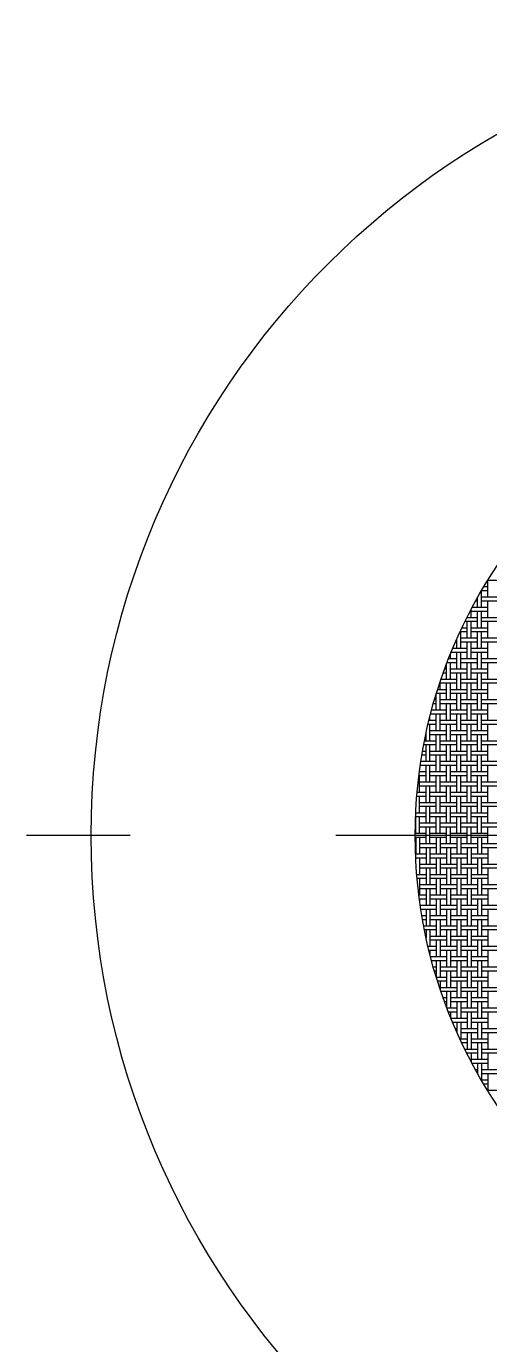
# Model space of a CAD drawing. Extents: x 0.5 to 85.8, y 0 to 73.
# Drawn here: x 6.92 to 21.22, y 30.3 to 71.03 of the extents above; entities that cross this region are included whole.
import ezdxf

# ---------------------------------------------------------------- set-up
doc = ezdxf.new("R2010")
doc.units = 0
doc.linetypes.add('CENTER', pattern=[50.8, 31.75, -6.35, 6.35, -6.35])
doc.layers.get('0').update_dxf_attribs({"linetype": 'CONTINUOUS'})
doc.layers.add('CENTER', color=1, linetype='CENTER')

msp = doc.modelspace()

# ---------------------------------------------------------------- linework, layer by layer
at = {"color": 7, "linetype": 'CONTINUOUS'}
for p, q in [((21.482, 53.903), (21.16, 53.903)), ((21.165, 53.388), (21.165, 53.903)), ((20.847, 53.07), (20.847, 53.372)), ((20.967, 53.07), (20.967, 53.585)), ((21.482, 53.388), (20.967, 53.388)), ((21.165, 53.585), (20.969, 53.585)), ((21.165, 53.705), (21.04, 53.705)), ((20.65, 52.753), (20.65, 53.009)), ((21.165, 52.95), (20.65, 52.95)), ((21.165, 53.07), (20.682, 53.07)), ((20.847, 53.268), (20.789, 53.268)), ((20.847, 52.435), (20.847, 52.95)), ((21.482, 53.268), (20.967, 53.268)), ((20.967, 52.435), (20.967, 52.95)), ((21.165, 52.753), (21.165, 53.268)), ((20.847, 52.633), (20.458, 52.633)), ((20.847, 52.753), (20.518, 52.753)), ((20.53, 52.753), (20.53, 52.776)), ((20.53, 52.118), (20.53, 52.633)), ((20.65, 52.118), (20.65, 52.633)), ((21.482, 52.753), (20.967, 52.753)), ((21.482, 52.633), (20.967, 52.633)), ((21.165, 52.118), (21.165, 52.633)), ((20.53, 52.315), (20.307, 52.315)), ((20.332, 51.8), (20.332, 52.315)), ((20.53, 52.435), (20.363, 52.435)), ((21.165, 52.435), (20.65, 52.435)), ((21.165, 52.315), (20.65, 52.315)), ((20.847, 51.8), (20.847, 52.315)), ((20.967, 51.8), (20.967, 52.315)), ((20.53, 51.8), (20.081, 51.8)), ((20.212, 51.998), (20.165, 51.998)), ((20.212, 51.8), (20.212, 52.105)), ((20.847, 52.118), (20.332, 52.118)), ((20.847, 51.998), (20.332, 51.998)), ((20.53, 51.483), (20.53, 51.998)), ((20.65, 51.483), (20.65, 51.998)), ((21.165, 51.8), (20.65, 51.8)), ((21.482, 52.118), (20.967, 52.118)), ((21.482, 51.998), (20.967, 51.998)), ((21.165, 51.483), (21.165, 51.998)), ((19.895, 50.848), (19.895, 51.332)), ((20.212, 51.363), (19.906, 51.363)), ((20.212, 51.483), (19.953, 51.483)), ((20.015, 51.483), (20.015, 51.639)), ((20.015, 50.848), (20.015, 51.363)), ((20.53, 51.68), (20.032, 51.68)), ((20.212, 51.165), (20.212, 51.68)), ((20.332, 51.165), (20.332, 51.68)), ((20.847, 51.483), (20.332, 51.483)), ((20.847, 51.363), (20.332, 51.363)), ((20.53, 50.848), (20.53, 51.363)), ((21.165, 51.68), (20.65, 51.68)), ((20.65, 50.848), (20.65, 51.363)), ((20.847, 51.165), (20.847, 51.68)), ((20.967, 51.165), (20.967, 51.68)), ((21.482, 51.483), (20.967, 51.483)), ((21.482, 51.363), (20.967, 51.363)), ((21.165, 50.848), (21.165, 51.363)), ((19.895, 51.045), (19.79, 51.045)), ((19.895, 51.165), (19.833, 51.165)), ((20.53, 51.165), (20.015, 51.165)), ((20.53, 51.045), (20.015, 51.045)), ((20.212, 50.53), (20.212, 51.045)), ((20.332, 50.53), (20.332, 51.045)), ((21.165, 51.165), (20.65, 51.165)), ((21.165, 51.045), (20.65, 51.045)), ((20.847, 50.53), (20.847, 51.045)), ((20.967, 50.53), (20.967, 51.045)), ((19.895, 50.53), (19.617, 50.53)), ((19.697, 50.53), (19.697, 50.777)), ((20.212, 50.728), (19.697, 50.728)), ((20.212, 50.848), (19.721, 50.848)), ((19.895, 50.213), (19.895, 50.728)), ((20.015, 50.213), (20.015, 50.728)), ((20.53, 50.53), (20.015, 50.53)), ((20.847, 50.848), (20.332, 50.848)), ((20.847, 50.728), (20.332, 50.728)), ((20.53, 50.213), (20.53, 50.728)), ((20.65, 50.213), (20.65, 50.728)), ((21.165, 50.53), (20.65, 50.53)), ((21.482, 50.848), (20.967, 50.848)), ((21.482, 50.728), (20.967, 50.728)), ((21.165, 50.213), (21.165, 50.728)), ((19.577, 50.213), (19.521, 50.213)), ((19.577, 49.895), (19.577, 50.41)), ((19.895, 50.41), (19.58, 50.41)), ((19.697, 49.895), (19.697, 50.41)), ((20.212, 50.213), (19.697, 50.213)), ((20.53, 50.41), (20.015, 50.41)), ((20.212, 49.895), (20.212, 50.41)), ((20.332, 49.895), (20.332, 50.41)), ((20.847, 50.213), (20.332, 50.213)), ((21.165, 50.41), (20.65, 50.41)), ((20.847, 49.895), (20.847, 50.41)), ((20.967, 49.895), (20.967, 50.41)), ((21.482, 50.213), (20.967, 50.213)), ((19.38, 49.578), (19.38, 49.692)), ((19.895, 49.775), (19.401, 49.775)), ((19.895, 49.895), (19.433, 49.895)), ((19.577, 50.093), (19.487, 50.093)), ((19.577, 49.26), (19.577, 49.775)), ((20.212, 50.093), (19.697, 50.093)), ((19.697, 49.26), (19.697, 49.775)), ((19.895, 49.578), (19.895, 50.093)), ((20.015, 49.578), (20.015, 50.093)), ((20.53, 49.895), (20.015, 49.895)), ((20.53, 49.775), (20.015, 49.775)), ((20.212, 49.26), (20.212, 49.775)), ((20.847, 50.093), (20.332, 50.093)), ((20.332, 49.26), (20.332, 49.775)), ((20.53, 49.578), (20.53, 50.093)), ((20.65, 49.578), (20.65, 50.093)), ((21.165, 49.895), (20.65, 49.895)), ((21.165, 49.775), (20.65, 49.775)), ((20.847, 49.26), (20.847, 49.775)), ((21.482, 50.093), (20.967, 50.093)), ((20.967, 49.26), (20.967, 49.775)), ((21.165, 49.578), (21.165, 50.093)), ((19.577, 49.458), (19.323, 49.458)), ((19.577, 49.578), (19.351, 49.578)), ((19.38, 48.943), (19.38, 49.458)), ((20.212, 49.578), (19.697, 49.578)), ((20.212, 49.458), (19.697, 49.458)), ((19.895, 48.943), (19.895, 49.458)), ((20.015, 48.943), (20.015, 49.458)), ((20.847, 49.578), (20.332, 49.578)), ((20.847, 49.458), (20.332, 49.458)), ((20.53, 48.943), (20.53, 49.458)), ((20.65, 48.943), (20.65, 49.458)), ((21.482, 49.578), (20.967, 49.578)), ((21.482, 49.458), (20.967, 49.458)), ((21.165, 48.943), (21.165, 49.458)), ((19.577, 48.943), (19.211, 48.943)), ((19.26, 49.14), (19.252, 49.14)), ((19.26, 48.943), (19.26, 49.178)), ((19.895, 49.26), (19.38, 49.26)), ((19.895, 49.14), (19.38, 49.14)), ((19.577, 48.625), (19.577, 49.14)), ((19.697, 48.625), (19.697, 49.14)), ((20.212, 48.943), (19.697, 48.943)), ((20.53, 49.26), (20.015, 49.26)), ((20.53, 49.14), (20.015, 49.14)), ((20.212, 48.625), (20.212, 49.14)), ((20.332, 48.625), (20.332, 49.14)), ((20.847, 48.943), (20.332, 48.943)), ((21.165, 49.26), (20.65, 49.26)), ((21.165, 49.14), (20.65, 49.14)), ((20.847, 48.625), (20.847, 49.14)), ((20.967, 48.625), (20.967, 49.14)), ((21.482, 48.943), (20.967, 48.943)), ((19.26, 48.505), (19.131, 48.505)), ((19.26, 48.625), (19.152, 48.625)), ((19.577, 48.823), (19.188, 48.823)), ((19.26, 48.308), (19.26, 48.823)), ((19.38, 48.308), (19.38, 48.823)), ((19.895, 48.625), (19.38, 48.625)), ((19.895, 48.505), (19.38, 48.505)), ((19.577, 47.99), (19.577, 48.505)), ((20.212, 48.823), (19.697, 48.823)), ((19.697, 47.99), (19.697, 48.505)), ((19.895, 48.308), (19.895, 48.823)), ((20.015, 48.308), (20.015, 48.823)), ((20.53, 48.625), (20.015, 48.625)), ((20.53, 48.505), (20.015, 48.505)), ((20.212, 47.99), (20.212, 48.505)), ((20.847, 48.823), (20.332, 48.823)), ((20.332, 47.99), (20.332, 48.505)), ((20.53, 48.308), (20.53, 48.823)), ((20.65, 48.308), (20.65, 48.823)), ((21.165, 48.625), (20.65, 48.625)), ((21.165, 48.505), (20.65, 48.505)), ((20.847, 47.99), (20.847, 48.505)), ((21.482, 48.823), (20.967, 48.823)), ((20.967, 47.99), (20.967, 48.505)), ((21.165, 48.308), (21.165, 48.823)), ((19.577, 48.188), (19.081, 48.188)), ((19.577, 48.308), (19.099, 48.308)), ((19.26, 47.673), (19.26, 48.188)), ((19.38, 47.673), (19.38, 48.188)), ((20.212, 48.308), (19.697, 48.308)), ((20.212, 48.188), (19.697, 48.188)), ((19.895, 47.673), (19.895, 48.188)), ((20.015, 47.673), (20.015, 48.188)), ((20.847, 48.308), (20.332, 48.308)), ((20.847, 48.188), (20.332, 48.188)), ((20.53, 47.673), (20.53, 48.188)), ((20.65, 47.673), (20.65, 48.188)), ((21.482, 48.308), (20.967, 48.308)), ((21.482, 48.188), (20.967, 48.188)), ((21.165, 47.673), (21.165, 48.188)), ((19.26, 47.87), (19.039, 47.87)), ((19.26, 47.99), (19.054, 47.99)), ((19.062, 47.99), (19.062, 48.052)), ((19.062, 47.355), (19.062, 47.87)), ((19.577, 47.673), (19.062, 47.673)), ((19.895, 47.99), (19.38, 47.99)), ((19.895, 47.87), (19.38, 47.87)), ((19.577, 47.355), (19.577, 47.87)), ((19.697, 47.355), (19.697, 47.87)), ((20.212, 47.673), (19.697, 47.673)), ((20.53, 47.99), (20.015, 47.99)), ((20.53, 47.87), (20.015, 47.87)), ((20.212, 47.355), (20.212, 47.87)), ((20.332, 47.355), (20.332, 47.87)), ((20.847, 47.673), (20.332, 47.673)), ((21.165, 47.99), (20.65, 47.99)), ((21.165, 47.87), (20.65, 47.87)), ((20.847, 47.355), (20.847, 47.87)), ((20.967, 47.355), (20.967, 47.87)), ((21.482, 47.673), (20.967, 47.673)), ((19.26, 47.355), (18.984, 47.355)), ((19.577, 47.553), (19.062, 47.553)), ((19.26, 47.038), (19.26, 47.553)), ((19.38, 47.038), (19.38, 47.553)), ((19.895, 47.355), (19.38, 47.355)), ((20.212, 47.553), (19.697, 47.553)), ((19.895, 47.038), (19.895, 47.553)), ((20.015, 47.038), (20.015, 47.553)), ((20.53, 47.355), (20.015, 47.355)), ((20.847, 47.553), (20.332, 47.553)), ((20.53, 47.038), (20.53, 47.553)), ((20.65, 47.038), (20.65, 47.553)), ((21.165, 47.355), (20.65, 47.355)), ((21.482, 47.553), (20.967, 47.553)), ((21.165, 47.038), (21.165, 47.553)), ((19.26, 47.235), (18.974, 47.235)), ((19.062, 46.72), (19.062, 47.235)), ((19.577, 47.038), (19.062, 47.038)), ((19.577, 46.918), (19.062, 46.918)), ((19.26, 46.403), (19.26, 46.918)), ((19.895, 47.235), (19.38, 47.235)), ((19.38, 46.403), (19.38, 46.918)), ((19.577, 46.72), (19.577, 47.235)), ((19.697, 46.72), (19.697, 47.235)), ((20.212, 47.038), (19.697, 47.038)), ((20.212, 46.918), (19.697, 46.918)), ((19.895, 46.403), (19.895, 46.918)), ((20.53, 47.235), (20.015, 47.235)), ((20.015, 46.403), (20.015, 46.918)), ((20.212, 46.72), (20.212, 47.235)), ((20.332, 46.72), (20.332, 47.235)), ((20.847, 47.038), (20.332, 47.038)), ((20.847, 46.918), (20.332, 46.918)), ((20.53, 46.403), (20.53, 46.918)), ((21.165, 47.235), (20.65, 47.235)), ((20.65, 46.403), (20.65, 46.918)), ((20.847, 46.72), (20.847, 47.235)), ((20.967, 46.72), (20.967, 47.235)), ((21.482, 47.038), (20.967, 47.038)), ((21.482, 46.918), (20.967, 46.918)), ((21.165, 46.403), (21.165, 46.918)), ((19.26, 46.6), (18.936, 46.6)), ((19.26, 46.72), (18.941, 46.72)), ((18.942, 46.72), (18.942, 46.75)), ((18.942, 46.085), (18.942, 46.6)), ((19.062, 46.085), (19.062, 46.6)), ((19.895, 46.72), (19.38, 46.72)), ((19.895, 46.6), (19.38, 46.6)), ((19.577, 46.085), (19.577, 46.6)), ((19.697, 46.085), (19.697, 46.6)), ((20.53, 46.72), (20.015, 46.72)), ((20.53, 46.6), (20.015, 46.6)), ((20.212, 46.085), (20.212, 46.6)), ((20.332, 46.085), (20.332, 46.6)), ((21.165, 46.72), (20.65, 46.72)), ((21.165, 46.6), (20.65, 46.6)), ((20.847, 46.085), (20.847, 46.6)), ((20.967, 46.085), (20.967, 46.6)), ((19.26, 46.085), (18.925, 46.085)), ((18.942, 46.283), (18.927, 46.283)), ((18.942, 46.403), (18.929, 46.403)), ((19.577, 46.403), (19.062, 46.403)), ((19.577, 46.283), (19.062, 46.283)), ((19.26, 45.768), (19.26, 46.283)), ((19.38, 45.768), (19.38, 46.283)), ((19.895, 46.085), (19.38, 46.085)), ((20.212, 46.403), (19.697, 46.403)), ((20.212, 46.283), (19.697, 46.283)), ((19.895, 45.768), (19.895, 46.283)), ((20.015, 45.768), (20.015, 46.283)), ((20.53, 46.085), (20.015, 46.085)), ((20.847, 46.403), (20.332, 46.403)), ((20.847, 46.283), (20.332, 46.283)), ((20.53, 45.768), (20.53, 46.283)), ((20.65, 45.768), (20.65, 46.283)), ((21.165, 46.085), (20.65, 46.085)), ((21.482, 46.403), (20.967, 46.403)), ((21.482, 46.283), (20.967, 46.283)), ((21.165, 45.768), (21.165, 46.283)), ((19.26, 45.965), (18.925, 45.965)), ((18.942, 45.768), (18.927, 45.768)), ((18.942, 45.648), (18.929, 45.648)), ((18.942, 45.965), (18.942, 45.45)), ((19.062, 45.965), (19.062, 45.45)), ((19.577, 45.768), (19.062, 45.768)), ((19.577, 45.648), (19.062, 45.648)), ((19.26, 45.648), (19.26, 45.133)), ((19.895, 45.965), (19.38, 45.965)), ((19.38, 45.648), (19.38, 45.133)), ((19.577, 45.965), (19.577, 45.45)), ((19.697, 45.965), (19.697, 45.45)), ((20.212, 45.768), (19.697, 45.768)), ((20.212, 45.648), (19.697, 45.648)), ((19.895, 45.648), (19.895, 45.133)), ((20.53, 45.965), (20.015, 45.965)), ((20.015, 45.648), (20.015, 45.133)), ((20.212, 45.965), (20.212, 45.45)), ((20.332, 45.965), (20.332, 45.45)), ((20.847, 45.768), (20.332, 45.768)), ((20.847, 45.648), (20.332, 45.648)), ((20.53, 45.648), (20.53, 45.133)), ((21.165, 45.965), (20.65, 45.965)), ((20.65, 45.648), (20.65, 45.133)), ((20.847, 45.965), (20.847, 45.45)), ((20.967, 45.965), (20.967, 45.45)), ((21.482, 45.768), (20.967, 45.768)), ((21.482, 45.648), (20.967, 45.648)), ((21.165, 45.648), (21.165, 45.133)), ((19.26, 45.45), (18.936, 45.45)), ((19.26, 45.33), (18.941, 45.33)), ((18.942, 45.33), (18.942, 45.301)), ((19.062, 45.33), (19.062, 44.815)), ((19.895, 45.45), (19.38, 45.45)), ((19.895, 45.33), (19.38, 45.33)), ((19.577, 45.33), (19.577, 44.815)), ((19.697, 45.33), (19.697, 44.815)), ((20.53, 45.45), (20.015, 45.45)), ((20.53, 45.33), (20.015, 45.33)), ((20.212, 45.33), (20.212, 44.815)), ((20.332, 45.33), (20.332, 44.815)), ((21.165, 45.45), (20.65, 45.45)), ((21.165, 45.33), (20.65, 45.33)), ((20.847, 45.33), (20.847, 44.815)), ((20.967, 45.33), (20.967, 44.815)), ((19.26, 44.815), (18.974, 44.815)), ((19.577, 45.133), (19.062, 45.133)), ((19.577, 45.013), (19.062, 45.013)), ((19.26, 45.013), (19.26, 44.498)), ((19.38, 45.013), (19.38, 44.498)), ((19.895, 44.815), (19.38, 44.815)), ((20.212, 45.133), (19.697, 45.133)), ((20.212, 45.013), (19.697, 45.013)), ((19.895, 45.013), (19.895, 44.498)), ((20.015, 45.013), (20.015, 44.498)), ((20.53, 44.815), (20.015, 44.815)), ((20.847, 45.133), (20.332, 45.133)), ((20.847, 45.013), (20.332, 45.013)), ((20.53, 45.013), (20.53, 44.498)), ((20.65, 45.013), (20.65, 44.498)), ((21.165, 44.815), (20.65, 44.815)), ((21.482, 45.133), (20.967, 45.133)), ((21.482, 45.013), (20.967, 45.013)), ((21.165, 45.013), (21.165, 44.498)), ((19.26, 44.695), (18.984, 44.695)), ((19.062, 44.695), (19.062, 44.18)), ((19.577, 44.498), (19.062, 44.498)), ((19.895, 44.695), (19.38, 44.695)), ((19.577, 44.695), (19.577, 44.18)), ((19.697, 44.695), (19.697, 44.18)), ((20.212, 44.498), (19.697, 44.498)), ((20.53, 44.695), (20.015, 44.695)), ((20.212, 44.695), (20.212, 44.18)), ((20.332, 44.695), (20.332, 44.18)), ((20.847, 44.498), (20.332, 44.498)), ((21.165, 44.695), (20.65, 44.695)), ((20.847, 44.695), (20.847, 44.18)), ((20.967, 44.695), (20.967, 44.18)), ((21.482, 44.498), (20.967, 44.498)), ((19.26, 44.18), (19.039, 44.18)), ((19.26, 44.06), (19.054, 44.06)), ((19.577, 44.378), (19.062, 44.378)), ((19.062, 44.06), (19.062, 43.999)), ((19.26, 44.378), (19.26, 43.863)), ((19.38, 44.378), (19.38, 43.863)), ((19.895, 44.18), (19.38, 44.18)), ((19.895, 44.06), (19.38, 44.06)), ((19.577, 44.06), (19.577, 43.545)), ((20.212, 44.378), (19.697, 44.378)), ((19.697, 44.06), (19.697, 43.545)), ((19.895, 44.378), (19.895, 43.863)), ((20.015, 44.378), (20.015, 43.863)), ((20.53, 44.18), (20.015, 44.18)), ((20.53, 44.06), (20.015, 44.06)), ((20.212, 44.06), (20.212, 43.545)), ((20.847, 44.378), (20.332, 44.378)), ((20.332, 44.06), (20.332, 43.545)), ((20.53, 44.378), (20.53, 43.863)), ((20.65, 44.378), (20.65, 43.863)), ((21.165, 44.18), (20.65, 44.18)), ((21.165, 44.06), (20.65, 44.06)), ((20.847, 44.06), (20.847, 43.545)), ((21.482, 44.378), (20.967, 44.378)), ((20.967, 44.06), (20.967, 43.545)), ((21.165, 44.378), (21.165, 43.863)), ((19.577, 43.863), (19.081, 43.863)), ((19.577, 43.743), (19.099, 43.743)), ((19.26, 43.743), (19.26, 43.228)), ((19.38, 43.743), (19.38, 43.228)), ((20.212, 43.863), (19.697, 43.863)), ((20.212, 43.743), (19.697, 43.743)), ((19.895, 43.743), (19.895, 43.228)), ((20.015, 43.743), (20.015, 43.228)), ((20.847, 43.863), (20.332, 43.863)), ((20.847, 43.743), (20.332, 43.743)), ((20.53, 43.743), (20.53, 43.228)), ((20.65, 43.743), (20.65, 43.228)), ((21.482, 43.863), (20.967, 43.863)), ((21.482, 43.743), (20.967, 43.743)), ((21.165, 43.743), (21.165, 43.228)), ((19.26, 43.545), (19.131, 43.545)), ((19.26, 43.425), (19.152, 43.425)), ((19.577, 43.228), (19.188, 43.228)), ((19.895, 43.545), (19.38, 43.545)), ((19.895, 43.425), (19.38, 43.425)), ((19.577, 43.425), (19.577, 42.91)), ((19.697, 43.425), (19.697, 42.91)), ((20.212, 43.228), (19.697, 43.228)), ((20.53, 43.545), (20.015, 43.545)), ((20.53, 43.425), (20.015, 43.425)), ((20.212, 43.425), (20.212, 42.91)), ((20.332, 43.425), (20.332, 42.91)), ((20.847, 43.228), (20.332, 43.228)), ((21.165, 43.545), (20.65, 43.545)), ((21.165, 43.425), (20.65, 43.425)), ((20.847, 43.425), (20.847, 42.91)), ((20.967, 43.425), (20.967, 42.91)), ((21.482, 43.228), (20.967, 43.228)), ((19.577, 43.108), (19.211, 43.108)), ((19.26, 42.91), (19.252, 42.91)), ((19.26, 43.108), (19.26, 42.873)), ((19.38, 43.108), (19.38, 42.593)), ((19.895, 42.91), (19.38, 42.91)), ((19.895, 42.79), (19.38, 42.79)), ((19.577, 42.79), (19.577, 42.275)), ((20.212, 43.108), (19.697, 43.108)), ((19.697, 42.79), (19.697, 42.275)), ((19.895, 43.108), (19.895, 42.593)), ((20.015, 43.108), (20.015, 42.593)), ((20.53, 42.91), (20.015, 42.91)), ((20.53, 42.79), (20.015, 42.79)), ((20.212, 42.79), (20.212, 42.275)), ((20.847, 43.108), (20.332, 43.108)), ((20.332, 42.79), (20.332, 42.275)), ((20.53, 43.108), (20.53, 42.593)), ((20.65, 43.108), (20.65, 42.593)), ((21.165, 42.91), (20.65, 42.91)), ((21.165, 42.79), (20.65, 42.79)), ((20.847, 42.79), (20.847, 42.275)), ((21.482, 43.108), (20.967, 43.108)), ((20.967, 42.79), (20.967, 42.275)), ((21.165, 43.108), (21.165, 42.593)), ((19.577, 42.593), (19.323, 42.593)), ((19.577, 42.473), (19.351, 42.473)), ((19.38, 42.473), (19.38, 42.359)), ((20.212, 42.593), (19.697, 42.593)), ((20.212, 42.473), (19.697, 42.473)), ((19.895, 42.473), (19.895, 41.958)), ((20.015, 42.473), (20.015, 41.958)), ((20.847, 42.593), (20.332, 42.593)), ((20.847, 42.473), (20.332, 42.473)), ((20.53, 42.473), (20.53, 41.958)), ((20.65, 42.473), (20.65, 41.958)), ((21.482, 42.593), (20.967, 42.593)), ((21.482, 42.473), (20.967, 42.473)), ((21.165, 42.473), (21.165, 41.958)), ((19.895, 42.275), (19.401, 42.275)), ((19.895, 42.155), (19.433, 42.155)), ((19.577, 41.958), (19.487, 41.958)), ((19.577, 42.155), (19.577, 41.64)), ((19.697, 42.155), (19.697, 41.64)), ((20.212, 41.958), (19.697, 41.958)), ((20.53, 42.275), (20.015, 42.275)), ((20.53, 42.155), (20.015, 42.155)), ((20.212, 42.155), (20.212, 41.64)), ((20.332, 42.155), (20.332, 41.64)), ((20.847, 41.958), (20.332, 41.958)), ((21.165, 42.275), (20.65, 42.275)), ((21.165, 42.155), (20.65, 42.155)), ((20.847, 42.155), (20.847, 41.64)), ((20.967, 42.155), (20.967, 41.64)), ((21.482, 41.958), (20.967, 41.958)), ((19.577, 41.838), (19.521, 41.838)), ((19.895, 41.64), (19.58, 41.64)), ((20.212, 41.838), (19.697, 41.838)), ((19.895, 41.838), (19.895, 41.323)), ((20.015, 41.838), (20.015, 41.323)), ((20.53, 41.64), (20.015, 41.64)), ((20.847, 41.838), (20.332, 41.838)), ((20.53, 41.838), (20.53, 41.323)), ((20.65, 41.838), (20.65, 41.323)), ((21.165, 41.64), (20.65, 41.64)), ((21.482, 41.838), (20.967, 41.838)), ((21.165, 41.838), (21.165, 41.323)), ((19.895, 41.52), (19.617, 41.52)), ((19.697, 41.52), (19.697, 41.274)), ((20.212, 41.323), (19.697, 41.323)), ((20.212, 41.203), (19.721, 41.203)), ((19.895, 41.203), (19.895, 40.719)), ((20.53, 41.52), (20.015, 41.52)), ((20.015, 41.203), (20.015, 40.688)), ((20.212, 41.52), (20.212, 41.005)), ((20.332, 41.52), (20.332, 41.005)), ((20.847, 41.323), (20.332, 41.323)), ((20.847, 41.203), (20.332, 41.203)), ((20.53, 41.203), (20.53, 40.688)), ((21.165, 41.52), (20.65, 41.52)), ((20.65, 41.203), (20.65, 40.688)), ((20.847, 41.52), (20.847, 41.005)), ((20.967, 41.52), (20.967, 41.005)), ((21.482, 41.323), (20.967, 41.323)), ((21.482, 41.203), (20.967, 41.203)), ((21.165, 41.203), (21.165, 40.688)), ((19.895, 41.005), (19.79, 41.005)), ((19.895, 40.885), (19.833, 40.885)), ((20.53, 41.005), (20.015, 41.005)), ((20.53, 40.885), (20.015, 40.885)), ((20.212, 40.885), (20.212, 40.37)), ((20.332, 40.885), (20.332, 40.37)), ((21.165, 41.005), (20.65, 41.005)), ((21.165, 40.885), (20.65, 40.885)), ((20.847, 40.885), (20.847, 40.37)), ((20.967, 40.885), (20.967, 40.37)), ((20.212, 40.688), (19.906, 40.688)), ((20.212, 40.568), (19.953, 40.568)), ((20.015, 40.568), (20.015, 40.412)), ((20.53, 40.37), (20.032, 40.37)), ((20.847, 40.688), (20.332, 40.688)), ((20.847, 40.568), (20.332, 40.568)), ((20.53, 40.568), (20.53, 40.053)), ((20.65, 40.568), (20.65, 40.053)), ((21.165, 40.37), (20.65, 40.37)), ((21.482, 40.688), (20.967, 40.688)), ((21.482, 40.568), (20.967, 40.568)), ((21.165, 40.568), (21.165, 40.053)), ((20.53, 40.25), (20.081, 40.25)), ((20.212, 40.053), (20.165, 40.053)), ((20.212, 40.25), (20.212, 39.945)), ((20.332, 40.25), (20.332, 39.735)), ((20.847, 40.053), (20.332, 40.053)), ((20.847, 39.933), (20.332, 39.933)), ((20.53, 39.933), (20.53, 39.418)), ((21.165, 40.25), (20.65, 40.25)), ((20.65, 39.933), (20.65, 39.418)), ((20.847, 40.25), (20.847, 39.735)), ((20.967, 40.25), (20.967, 39.735)), ((21.482, 40.053), (20.967, 40.053)), ((21.482, 39.933), (20.967, 39.933)), ((21.165, 39.933), (21.165, 39.418)), ((20.53, 39.735), (20.307, 39.735)), ((20.53, 39.615), (20.363, 39.615)), ((21.165, 39.735), (20.65, 39.735)), ((21.165, 39.615), (20.65, 39.615)), ((20.847, 39.615), (20.847, 39.1)), ((20.967, 39.615), (20.967, 39.1)), ((20.847, 39.418), (20.458, 39.418)), ((20.847, 39.298), (20.518, 39.298)), ((20.53, 39.298), (20.53, 39.274)), ((20.65, 39.298), (20.65, 39.041)), ((21.482, 39.418), (20.967, 39.418)), ((21.482, 39.298), (20.967, 39.298)), ((21.165, 39.298), (21.165, 38.783)), ((21.165, 39.1), (20.65, 39.1)), ((21.165, 38.98), (20.682, 38.98)), ((20.847, 38.783), (20.789, 38.783)), ((20.847, 38.98), (20.847, 38.678)), ((20.967, 38.98), (20.967, 38.465)), ((21.482, 38.783), (20.967, 38.783)), ((21.482, 38.663), (20.967, 38.663)), ((21.165, 38.465), (20.969, 38.465)), ((21.165, 38.345), (21.04, 38.345)), ((21.165, 38.663), (21.165, 38.148)), ((21.482, 38.148), (21.16, 38.148))]:
    msp.add_line(p, q, dxfattribs=at)
for radius in [25, 15]:
    msp.add_circle((33.925, 46.025), radius, dxfattribs=at)
at = {"layer": 'CENTER', "color": 1, "linetype": 'CENTER'}
msp.add_line((60.925, 46.025), (6.925, 46.025), dxfattribs=at)

doc.saveas('drawing.dxf')
